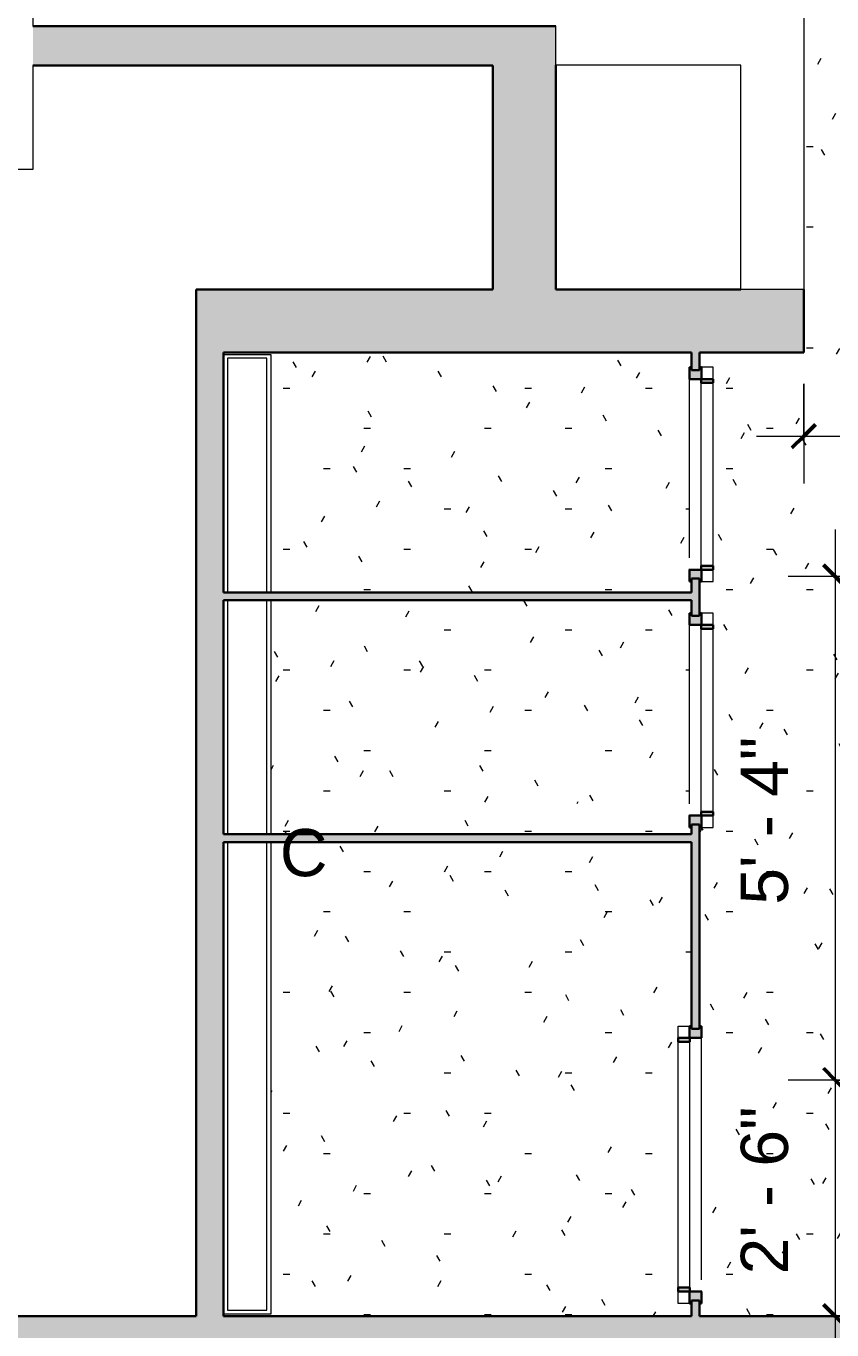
# Model space of a CAD drawing. Header units: inches. Extents: x -3744 to 107, y 238 to 2359.
# Drawn here: x -892.8 to -790.4, y 1431.6 to 1597.4 of the extents above; entities that cross this region are included whole.
import ezdxf

# ---------------------------------------------------------------- set-up
doc = ezdxf.new("R2010")
doc.units = ezdxf.units.IN
doc.header["$MEASUREMENT"] = 0
for name, color, linetype, lineweight in [('A-ANNO-DIMS', 211, 'Continuous', 9), ('A-ANNO-DIMS-64', 211, 'Continuous', 9), ('A-CLNG-PATT', 13, 'Continuous', 18), ('A-DOOR', 31, 'Continuous', 18), ('A-WALL', 113, 'Continuous', 18), ('A-WALL-PATT', 111, 'Continuous', 18), ('E-LITE-EQPM', 33, 'Continuous', 9), ('E-LITE-EQPM-IDEN', 33, 'Continuous', 9), ('I-WALL', 2, 'Continuous', 18)]:
    doc.layers.add(name, color=color, linetype=linetype, lineweight=lineweight)
doc.styles.add('Arial_1', font='arial.ttf', dxfattribs={"height": 6})
doc.styles.add('Swis721 Lt BT', font='swissl.ttf', dxfattribs={"height": 6})
doc.dimstyles.new('OTJ_-_3_32__Linear__1_2__Tolerance', dxfattribs={"dimscale": 12, "dimtxt": 6.33189, "dimasz": 0.25, "dimexe": 0.5, "dimexo": 0.333333, "dimgap": 0.333333, "dimtad": 1, "dimdec": 1, "dimrnd": 0.5, "dimzin": 3, "dimdsep": 46, "dimlunit": 4, "dimtxsty": 'Swis721 Lt BT', "dimblk1": 'OBLIQUE', "dimblk2": 'OBLIQUE', "dimsah": 1, "dimcen": 0.09, "dimdle": 0.5, "dimazin": 0, "dimtfac": 1, "dimtdec": 4, "dimtix": 1, "dimtmove": 0, "dimatfit": 3, "dimfxl": 1, "dimtvp": 1, "dimfrac": 2, "dimtolj": 1, "dimtzin": 0, "dimarcsym": 2})

# ---------------------------------------------------------------- blocks, each defined once
blk = doc.blocks.new('Door - Single - Solid Door 2-6995626-Level 07 RCP')
at = {"layer": 'A-DOOR'}
h = blk.add_hatch(color=250, dxfattribs=at)
h.paths.add_polyline_path([(-9.63, -0.64), (-9.63, -0.68), (-8.13, -0.68), (-8.13, -2.14), (-7.63, -2.14), (-7.63, -0.64), (-8.13, -0.64), (-8.13, 0.86), (-9.63, 0.86), (-9.63, 0.59), (-9.26, 0.59), (-9.26, -0.41), (-9.63, -0.41), (-9.63, -0.51)], flags=0)
h.paths.add_polyline_path([(15.62, -0.64), (15.62, -2.14), (16.12, -2.14), (16.12, -0.68), (17.62, -0.68), (17.62, -0.41), (17.24, -0.41), (17.24, 0.59), (17.62, 0.59), (17.62, 0.86), (16.12, 0.86), (16.12, -0.64)], flags=0)
at = {"layer": 'A-DOOR', "color": 8, "lineweight": 30}
for p, q in [((-9.63, 0.59), (-9.63, 0.86)), ((-9.63, 0.86), (-8.13, 0.86)), ((-8.13, 0.86), (-8.13, -0.64)), ((16.12, -0.64), (16.12, 0.86)), ((16.12, 0.86), (17.62, 0.86)), ((17.62, 0.86), (17.62, 0.59)), ((-9.63, -0.68), (-9.63, -0.41)), ((-8.13, -0.68), (-9.63, -0.68)), ((-8.13, -0.64), (-7.63, -0.64)), ((-8.13, -2.14), (-8.13, -0.68)), ((-7.63, -0.64), (-7.63, -2.14)), ((15.62, -2.14), (15.62, -0.64)), ((15.62, -0.64), (16.12, -0.64)), ((17.62, -0.68), (16.12, -0.68)), ((16.12, -0.68), (16.12, -2.14)), ((17.62, -0.41), (17.62, -0.68)), ((-7.63, -2.14), (-8.13, -2.14)), ((16.12, -2.14), (15.62, -2.14))]:
    blk.add_line(p, q, dxfattribs=at)
at = {"layer": 'A-DOOR', "lineweight": 9}
for p, q in [((-8.13, 0.86), (-8.01, 0.86)), ((-6.63, 0.86), (16.12, 0.86)), ((-9.63, -0.68), (-9.63, -2.14)), ((-7.63, -0.64), (15.62, -0.64)), ((17.62, -2.14), (17.62, -0.68)), ((-9.63, -2.14), (-8.13, -2.14)), ((-7.63, -2.14), (15.62, -2.14)), ((16.12, -2.14), (17.62, -2.14))]:
    blk.add_line(p, q, dxfattribs=at)
blk = doc.blocks.new('Door - Single - Solid Door 3-7003994-Level 07 RCP')
at = {"layer": 'A-DOOR'}
h = blk.add_hatch(color=250, dxfattribs=at)
h.paths.add_polyline_path([(-13.63, -0.59), (-13.63, -0.86), (-12.13, -0.86), (-12.13, 0.64), (-11.63, 0.64), (-11.63, 2.14), (-12.13, 2.14), (-12.13, 0.68), (-13.63, 0.68), (-13.63, 0.41), (-13.26, 0.41), (-13.26, -0.59)], flags=0)
h.paths.add_polyline_path([(19.62, 0.64), (20.12, 0.64), (20.12, -0.86), (21.62, -0.86), (21.62, -0.59), (21.24, -0.59), (21.24, 0.41), (21.62, 0.41), (21.62, 0.68), (20.12, 0.68), (20.12, 2.14), (19.62, 2.14), (19.62, 0.68)], flags=0)
at = {"layer": 'A-DOOR', "lineweight": 9}
for p, q in [((-13.63, 0.68), (-13.63, 2.14)), ((-13.63, 2.14), (-12.13, 2.14)), ((-11.63, 2.14), (19.62, 2.14)), ((20.12, 2.14), (21.62, 2.14)), ((21.62, 2.14), (21.62, 0.68)), ((-11.63, 0.64), (19.62, 0.64)), ((-12.13, -0.86), (-12.01, -0.86)), ((-10.63, -0.86), (20.12, -0.86))]:
    blk.add_line(p, q, dxfattribs=at)
at = {"layer": 'A-DOOR', "color": 8, "lineweight": 30}
for p, q in [((-12.13, 2.14), (-12.13, 0.68)), ((-11.63, 2.14), (-12.13, 2.14)), ((-11.63, 0.64), (-11.63, 2.14)), ((19.62, 2.14), (19.62, 0.64)), ((20.12, 2.14), (19.62, 2.14)), ((20.12, 0.68), (20.12, 2.14)), ((-12.13, 0.68), (-13.63, 0.68)), ((-13.63, 0.68), (-13.63, 0.41)), ((-12.13, 0.64), (-11.63, 0.64)), ((-12.13, -0.86), (-12.13, 0.64)), ((19.62, 0.64), (20.12, 0.64)), ((21.62, 0.68), (20.12, 0.68)), ((20.12, 0.64), (20.12, -0.86)), ((21.62, 0.41), (21.62, 0.68)), ((-13.63, -0.59), (-13.63, -0.86)), ((-13.63, -0.86), (-12.13, -0.86)), ((20.12, -0.86), (21.62, -0.86)), ((21.62, -0.86), (21.62, -0.59))]:
    blk.add_line(p, q, dxfattribs=at)
blk = doc.blocks.new('Ceiling Light - Linear Box - 1_x4__1 Lamp_ - 120V 3-7155914-Level 07 RCP')
at = {"layer": 'E-LITE-EQPM'}
for p, q in [((-61, -3), (-61, 2.98)), ((-61, -3), (-61, 2.98)), ((-1, 2.5), (-60.5, 2.5)), ((-60.5, 2.5), (-60.5, -2.5)), ((29.75, 2.5), (0, 2.5)), ((60.5, 2.5), (30.75, 2.5)), ((60.5, -2.5), (60.5, 2.5)), ((61, 2.98), (61, -3)), ((61, 2.98), (61, -3)), ((-1, -3), (-61, -3)), ((-1, -3), (-61, -3)), ((-60.5, -2.5), (-1, -2.5)), ((0, -2.5), (29.75, -2.5)), ((29.75, -3), (0, -3)), ((29.75, -3), (0, -3)), ((30.75, -2.5), (60.5, -2.5)), ((61, -3), (30.75, -3)), ((61, -3), (30.75, -3))]:
    blk.add_line(p, q, dxfattribs=at)
blk = doc.blocks.new('DIMBLOCK12-Level 07 RCP')
at = {"layer": 'A-ANNO-DIMS-64'}
for p, q in [((-773.84, 1571.96), (-773.84, 1539.25)), ((-773.84, 1545.25), (-773.84, 1571.96)), ((-793.96, 1551.9), (-793.96, 1539.25)), ((-793.96, 1545.25), (-793.96, 1551.9)), ((-799.96, 1545.25), (-773.84, 1545.25))]:
    blk.add_line(p, q, dxfattribs=at)
at = {"layer": 'A-ANNO-DIMS-64', "lineweight": 50}
for p, q in [((-793.96, 1545.25), (-792.46, 1546.75)), ((-773.84, 1545.25), (-772.34, 1546.75)), ((-793.96, 1545.25), (-795.46, 1543.75)), ((-773.84, 1545.25), (-775.34, 1543.75))]:
    blk.add_line(p, q, dxfattribs=at)
at = {"layer": 'A-ANNO-DIMS-64', "color": 0, "insert": (-789.58, 1557.26), "char_height": 6, "width": 13.6286, "attachment_point": 1, "line_spacing_factor": 1.005062, "style": 'Swis721 Lt BT'}
blk.add_mtext('EQ', dxfattribs=at)
blk = doc.blocks.new('_Oblique')
at = {"color": 0, "linetype": 'ByBlock', "lineweight": -2}
blk.add_line((-0.5, -0.5), (0.5, 0.5), dxfattribs=at)
blk = doc.blocks.new('DIMBLOCK17-Level 07 RCP')
at = {"layer": 'A-ANNO-DIMS-64'}
for p, q in [((-789.95, 1533.4), (-789.95, 1463.4)), ((-781.03, 1527.4), (-795.95, 1527.4)), ((-789.95, 1527.4), (-781.03, 1527.4)), ((-781.03, 1463.4), (-795.95, 1463.4)), ((-789.95, 1463.4), (-781.03, 1463.4))]:
    blk.add_line(p, q, dxfattribs=at)
at = {"layer": 'A-ANNO-DIMS-64', "lineweight": 50}
for p, q in [((-789.95, 1527.4), (-791.45, 1528.9)), ((-789.95, 1527.4), (-788.45, 1525.9)), ((-789.95, 1463.4), (-791.45, 1464.9)), ((-789.95, 1463.4), (-788.45, 1461.9))]:
    blk.add_line(p, q, dxfattribs=at)
at = {"layer": 'A-ANNO-DIMS-64', "color": 0, "insert": (-801.96, 1485.7), "char_height": 6, "width": 23.2772, "attachment_point": 1, "rotation": 90, "line_spacing_factor": 1.005062, "style": 'Swis721 Lt BT'}
blk.add_mtext('5\' - 4"', dxfattribs=at)
blk = doc.blocks.new('DIMBLOCK18-Level 07 RCP')
at = {"layer": 'A-ANNO-DIMS-64', "lineweight": 50}
for p, q in [((-789.95, 1463.4), (-791.45, 1464.9)), ((-789.95, 1463.4), (-788.45, 1461.9)), ((-789.95, 1433.4), (-791.45, 1434.9)), ((-789.95, 1433.4), (-788.45, 1431.9))]:
    blk.add_line(p, q, dxfattribs=at)
at = {"layer": 'A-ANNO-DIMS-64'}
for p, q in [((-781.03, 1463.4), (-795.95, 1463.4)), ((-789.95, 1463.4), (-789.95, 1427.4)), ((-789.95, 1463.4), (-781.03, 1463.4)), ((-791.83, 1433.4), (-783.95, 1433.4)), ((-789.95, 1433.4), (-791.83, 1433.4))]:
    blk.add_line(p, q, dxfattribs=at)
at = {"layer": 'A-ANNO-DIMS-64', "color": 0, "insert": (-801.96, 1438.7), "char_height": 6, "width": 23.2772, "attachment_point": 1, "rotation": 90, "line_spacing_factor": 1.005062, "style": 'Swis721 Lt BT'}
blk.add_mtext('2\' - 6"', dxfattribs=at)

msp = doc.modelspace()

# ---------------------------------------------------------------- hatches: boundary and pattern name
at = {"layer": 'A-CLNG-PATT'}
h = msp.add_hatch(dxfattribs=at)
h.set_pattern_fill('FP_1', color=256, style=0, pattern_type=2)
h.set_pattern_definition([(0, (0, 0), (20.48, 5.12), [0.845, -14.515, 0.845, -14.515, -81.92]), (0, (0, 0), (20.48, 5.12), [-30.72, 0.845, -29.875, 0.845, -14.515, -35.84]), (0, (0, 0), (20.48, 5.12), [-76.8, 0.845, -9.395, 0.845, -24.755]), (120, (7.68, 2.56), (-14.67405, 15.1762), [0.845, -14.515, 0.845, -14.515, -81.92]), (120, (7.68, 2.56), (-14.67405, 15.1762), [-30.72, 0.845, -29.875, 0.845, -14.515, -35.84]), (120, (7.68, 2.56), (-14.67405, 15.1762), [-76.8, 0.845, -9.395, 0.845, -24.755]), (240, (10.24, 12.8), (-5.80595, -20.2962), [0.845, -14.515, 0.845, -14.515, -81.92]), (240, (10.24, 12.8), (-5.80595, -20.2962), [-30.72, 0.845, -29.875, 0.845, -14.515, -35.84]), (240, (10.24, 12.8), (-5.80595, -20.2962), [-76.8, 0.845, -9.395, 0.845, -24.755])])
h.paths.add_polyline_path([(-754.39, 1433.4), (-752.47, 1433.4), (-752.47, 1461.9), (-725.97, 1461.9), (-725.97, 1458.4), (-748.97, 1458.4), (-748.97, 1453.9), (-725.72, 1453.9), (-725.72, 1533.9), (-753.72, 1533.9), (-753.72, 1563.9), (-721.22, 1563.9), (-721.22, 1574.52), (-721.97, 1574.52), (-721.97, 1576.15), (-757.97, 1576.15), (-757.97, 1577.52), (-721.97, 1577.52), (-721.97, 1613.77), (-721.22, 1613.77), (-721.22, 1630.52), (-793.96, 1630.52), (-793.96, 1555.9), (-807.22, 1555.9), (-807.22, 1554.02), (-805.49, 1554.02), (-805.49, 1526.77), (-807.22, 1526.77), (-807.22, 1522.77), (-805.49, 1522.77), (-805.49, 1495.52), (-807.22, 1495.52), (-807.22, 1470.27), (-806.95, 1470.27), (-806.95, 1438.02), (-774.95, 1438.02), (-774.95, 1436.65), (-806.95, 1436.65), (-806.95, 1435.02), (-807.22, 1435.02), (-807.22, 1433.4), (-756.22, 1433.4)], flags=0)
h.paths.add_polyline_path([(-862.23, 1433.4), (-808.22, 1433.4), (-808.22, 1435.02), (-809.95, 1435.02), (-809.95, 1470.27), (-808.22, 1470.27), (-808.22, 1493.65), (-861.73, 1493.65), (-861.73, 1433.65), (-867.72, 1433.65), (-867.72, 1433.4), (-867.23, 1433.4)], flags=0)
h.paths.add_polyline_path([(-728.97, 1471.4), (-728.97, 1495.4), (-726.59, 1495.4), (-726.59, 1471.4)], flags=0)
h.paths.add_polyline_path([(-832.49, 1494.65), (-808.22, 1494.65), (-808.22, 1495.52), (-808.49, 1495.52), (-808.49, 1497.15), (-832.49, 1497.15), (-832.49, 1498.52), (-808.49, 1498.52), (-808.49, 1522.77), (-808.22, 1522.77), (-808.22, 1524.4), (-861.73, 1524.4), (-861.73, 1494.65)], flags=0)
h.paths.add_polyline_path([(-728.97, 1504.4), (-728.97, 1528.4), (-726.59, 1528.4), (-726.59, 1504.4), (-728.24, 1504.4)], flags=0)
h.paths.add_polyline_path([(-808.49, 1525.4), (-808.22, 1525.4), (-808.22, 1526.77), (-808.49, 1526.77), (-808.49, 1528.4), (-832.49, 1528.4), (-832.49, 1529.77), (-808.49, 1529.77), (-808.49, 1554.02), (-808.22, 1554.02), (-808.22, 1555.9), (-867.72, 1555.9), (-867.72, 1555.65), (-861.73, 1555.65), (-861.73, 1525.4), (-812.33, 1525.4)], flags=0)
at = {"layer": 'A-WALL-PATT', "lineweight": 9}
for points in [[(-891.96, 1592.36), (-833.47, 1592.36), (-833.47, 1597.36), (-891.96, 1597.36)], [(-825.47, 1563.9), (-825.47, 1597.36), (-833.47, 1597.36), (-833.47, 1563.9)], [(-793.96, 1555.9), (-793.96, 1563.9), (-871.22, 1563.9), (-871.22, 1555.9), (-801.96, 1555.9)], [(-867.72, 1433.4), (-867.72, 1555.9), (-871.22, 1555.9), (-871.22, 1433.4)], [(-867.72, 1524.4), (-808.22, 1524.4), (-808.22, 1525.4), (-867.72, 1525.4)], [(-825.27, 1493.65), (-808.22, 1493.65), (-808.22, 1494.65), (-867.72, 1494.65), (-867.72, 1493.65), (-831.44, 1493.65)]]:
    msp.add_hatch(color=7, dxfattribs=at).paths.add_polyline_path(points, flags=0)
h = msp.add_hatch(color=7, dxfattribs=at)
h.paths.add_polyline_path([(-808.22, 1433.4), (-807.22, 1433.4), (-807.22, 1435.4), (-808.22, 1435.4)], flags=0)
h.paths.add_polyline_path([(-807.22, 1469.9), (-807.22, 1495.9), (-808.22, 1495.9), (-808.22, 1469.9)], flags=0)
h.paths.add_polyline_path([(-807.4, 1522.4), (-807.22, 1522.4), (-807.22, 1527.15), (-808.22, 1527.15), (-808.22, 1522.4)], flags=0)
h.paths.add_polyline_path([(-808.22, 1553.65), (-807.22, 1553.65), (-807.22, 1555.9), (-808.22, 1555.9), (-808.22, 1553.65)], flags=0)
h = msp.add_hatch(color=7, dxfattribs=at)
h.paths.add_polyline_path([(-756.22, 1429.9), (-752.72, 1429.9), (-748.97, 1433.4), (-1069.72, 1433.4), (-1069.72, 1429.9), (-759.08, 1429.9)], flags=0)
h.paths.add_polyline_path([(-747.72, 1429.9), (-747.72, 1433.4), (-748.97, 1433.4), (-748.72, 1432.7)], flags=0)

# ---------------------------------------------------------------- linework, layer by layer
at = {"layer": 'A-WALL'}
for p, q in [((-891.96, 1645.15), (-891.96, 1597.36)), ((-793.96, 1630.52), (-793.96, 1563.9)), ((-825.47, 1592.4), (-825.47, 1597.36)), ((-891.96, 1592.36), (-891.96, 1579.15)), ((-801.96, 1563.9), (-801.96, 1592.4)), ((-891.96, 1579.15), (-898.33, 1579.15)), ((-793.96, 1563.9), (-801.96, 1563.9))]:
    msp.add_line(p, q, dxfattribs=at)
at = {"layer": 'A-WALL', "color": 8, "lineweight": 30}
for p, q in [((-833.47, 1597.36), (-825.47, 1597.36)), ((-833.47, 1563.9), (-833.47, 1592.36)), ((-825.47, 1592.4), (-825.47, 1563.9)), ((-871.22, 1555.9), (-871.22, 1563.9)), ((-871.22, 1563.9), (-833.47, 1563.9)), ((-825.47, 1563.9), (-801.96, 1563.9)), ((-793.96, 1563.9), (-793.96, 1555.9)), ((-808.22, 1555.9), (-867.72, 1555.9)), ((-793.96, 1555.9), (-807.22, 1555.9))]:
    msp.add_line(p, q, dxfattribs=at)
at = {"layer": 'I-WALL', "color": 8, "lineweight": 30}
for p, q in [((-891.96, 1597.36), (-833.47, 1597.36)), ((-833.47, 1592.36), (-891.96, 1592.36)), ((-871.22, 1433.4), (-871.22, 1555.9)), ((-867.72, 1555.9), (-867.72, 1525.4)), ((-808.22, 1553.65), (-808.22, 1555.9)), ((-807.22, 1555.9), (-807.22, 1553.65)), ((-807.22, 1553.65), (-808.22, 1553.65)), ((-808.22, 1525.4), (-808.22, 1527.15)), ((-808.22, 1527.15), (-807.22, 1527.15)), ((-807.22, 1527.15), (-807.22, 1522.4)), ((-867.72, 1525.4), (-808.22, 1525.4)), ((-867.72, 1524.4), (-867.72, 1494.65)), ((-808.22, 1524.4), (-867.72, 1524.4)), ((-808.22, 1522.4), (-808.22, 1524.4)), ((-807.22, 1522.4), (-808.22, 1522.4)), ((-808.22, 1494.65), (-808.22, 1495.9)), ((-808.22, 1495.9), (-807.22, 1495.9)), ((-807.22, 1495.9), (-807.22, 1469.9)), ((-867.72, 1494.65), (-808.22, 1494.65)), ((-867.72, 1493.65), (-867.72, 1433.4)), ((-808.22, 1493.65), (-867.72, 1493.65)), ((-808.22, 1469.9), (-808.22, 1493.65)), ((-807.22, 1469.9), (-808.22, 1469.9)), ((-808.22, 1433.4), (-808.22, 1435.4)), ((-808.22, 1435.4), (-807.22, 1435.4)), ((-807.22, 1435.4), (-807.22, 1433.4)), ((-898.33, 1433.4), (-871.22, 1433.4)), ((-867.72, 1433.4), (-808.22, 1433.4)), ((-807.22, 1433.4), (-752.72, 1433.4))]:
    msp.add_line(p, q, dxfattribs=at)
at = {"layer": 'I-WALL'}
for p, q in [((-825.47, 1597.36), (-825.47, 1597.4)), ((-801.96, 1592.4), (-825.47, 1592.4))]:
    msp.add_line(p, q, dxfattribs=at)

# ---------------------------------------------------------------- block references
at = {"layer": 'A-DOOR', "rotation": 89.99999999999993}
for name, p in [('Door - Single - Solid Door 2-6995626-Level 07 RCP', (-807.63, 1536.4)), ('Door - Single - Solid Door 2-6995626-Level 07 RCP', (-807.63, 1505.15)), ('Door - Single - Solid Door 3-7003994-Level 07 RCP', (-807.8, 1448.65))]:
    msp.add_blockref(name, p, dxfattribs=at)
at = {"layer": 'E-LITE-EQPM', "rotation": 89.99999999999984}
msp.add_blockref('Ceiling Light - Linear Box - 1_x4__1 Lamp_ - 120V 3-7155914-Level 07 RCP', (-864.73, 1494.65), dxfattribs=at)

# ---------------------------------------------------------------- texts
at = {"layer": 'E-LITE-EQPM-IDEN', "insert": (-860.57, 1495.32), "char_height": 6, "width": 7.474, "attachment_point": 1, "style": 'Arial_1'}
msp.add_mtext('C', dxfattribs=at)

# ---------------------------------------------------------------- dimensions: what is measured, and where the dimension line sits
at = {"layer": 'A-ANNO-DIMS'}
dim = msp.add_linear_dim(base=(-773.84, 1545.25), p1=(-793.96, 1555.9), p2=(-773.84, 1575.96), text='EQ', dimstyle='OTJ_-_3_32__Linear__1_2__Tolerance', override={"dimpost": '<>', "dimfxl": 28.415745}, dxfattribs=at)
dim.commit()
dim.dimension.update_dxf_attribs({"geometry": 'DIMBLOCK12-Level 07 RCP', "text_midpoint": (-783.9, 1552.55)})
for base, p1, p2, override, picture, middle in [((-789.95, 1463.4), (-777.03, 1527.4), (-777.03, 1463.4), {"dimpost": '<>', "dimfxl": 64}, 'DIMBLOCK17-Level 07 RCP', (-797.03, 1495.4)), ((-789.95, 1433.4), (-777.03, 1463.4), (-787.83, 1433.4), {"dimpost": '<>', "dimfxl": 31.884872}, 'DIMBLOCK18-Level 07 RCP', (-797.03, 1448.4))]:
    dim = msp.add_linear_dim(base=base, p1=p1, p2=p2, angle=90, dimstyle='OTJ_-_3_32__Linear__1_2__Tolerance', override=override, dxfattribs=at)
    dim.commit()
    dim.dimension.update_dxf_attribs({"geometry": picture, "text_midpoint": middle})

doc.saveas('drawing.dxf')
